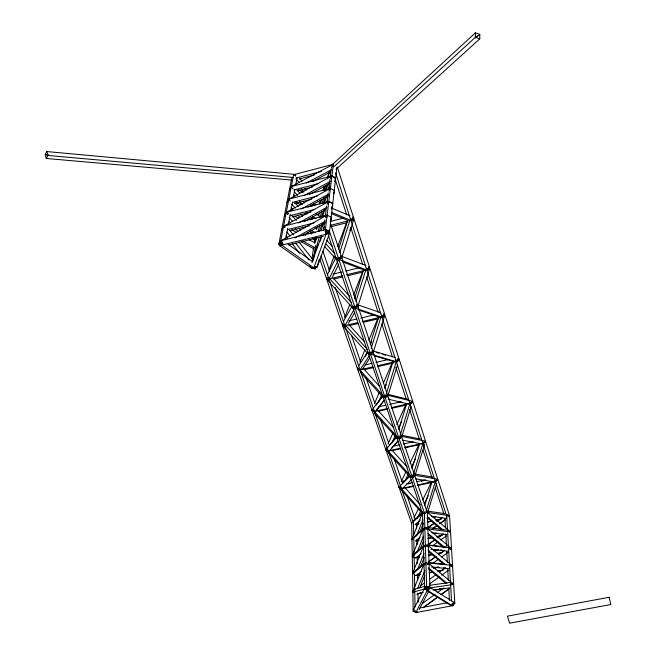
<?xml version="1.0" encoding="UTF-8"?>
<svg xmlns="http://www.w3.org/2000/svg" width="656" height="656" viewBox="0 0 656 656"><rect width="100%" height="100%" fill="white"/><g stroke="black" fill="none" stroke-linecap="round" stroke-linejoin="round"><path stroke-width="0.98" d="M335.987 169.322L479.766 38.843L479.79 34.35L475.411 32.8L332.42 164.541L332.33 166.419M333.74 166.919L475.387 37.302L475.411 32.8M328.23 233.823L329.542 231.617L336.905 167.173M327.688 232.404L327.918 230.477M281.736 242.884L279.956 245.902L312.051 268.509L313.814 267.82L326.196 233.897L325.392 229.518L333.338 164.262L293.626 174.701L280.342 242.859L281.9 245.024M326.721 229.534L325.688 234.299M323.572 230.33L324.876 219.744M327.057 202.015L328.18 192.946M325.36 215.84L326.565 206.017M328.664 189.059L329.853 179.457M312.543 267.853L314.995 269.058L315.257 267.033M330.239 176.513L331.255 168.649M313.699 258.464L315.438 245.377M316.241 239.358L316.504 237.357M312.01 258.964L313.511 247.853M314.47 240.809L314.88 237.8M450.483 549.712L450.787 547.94L427.089 528.072L426.08 529.482M427.351 546.973L427.671 545.161L450.787 547.94L449.786 549.359M427.942 564.775L428.261 562.922L451.812 565.374L450.795 566.825M285.745 238.94L287.713 228.247M288.443 224.27L290.272 214.348M290.969 210.56L292.543 202.048M397.946 358.34L397.265 362.03L371.411 354.412L372.116 350.632M293.437 197.218L294.88 189.453M295.815 184.525L297.135 177.587M383.678 313.707L382.956 317.471L356.003 308.328L356.749 304.474M281.285 245.639L278.784 244.401L291.748 178.063M352.789 216.939L352.026 220.867L331.305 212.298M368.647 266.574L367.901 270.42L339.833 259.801L340.612 255.865M312.682 259.809L319.16 237.62M321.128 230.863L323.383 223.147M320.235 241.195L321.645 236.349M323.334 230.543L324.466 226.664M319.283 259.235L317.037 266.959L315.495 266.336M330.255 221.539L331.1 218.645M322.121 203.221L323.925 197.382M326.327 189.584L328.123 183.746M319.989 217.587L321.784 211.749M324.482 202.991L326.573 196.185M328.795 188.879L329.697 185.951M314.716 242.244L316.217 237.374M318.012 231.527L319.808 225.68M322.506 216.915L324.9 209.125M327 202.343L327.598 200.392M334.954 181.466L335.552 179.514M333.535 193.955L334.134 192.011M331.501 209.141L332.707 205.246L331.6 208.026M398.7 429.532L406.507 404.235M398.036 436.888L399.479 437.437L410.32 402.349L412.304 402.759M401.784 436.789L411.099 406.654M412.025 468.45L419.553 444.063M414.986 475.657L424.621 444.465M323.908 190.478L325.417 185.615M327.836 177.825L329.64 171.987M384.695 388.459L393.133 361.251M384.055 395.781L385.523 396.306L396.7 360.275L398.758 360.833L377.626 365.777M387.901 395.798L397.552 364.72M424.67 505.743L432.05 481.955M425.4 513.582L435.756 480.225L437.577 480.43L417.38 485.128M427.548 512.73L436.666 483.365M338.594 249.264L347.409 221.097M339.775 252.593L349.837 220.441M354.527 298.751L363.358 270.616M355.995 301.243L366.081 269.132M370.271 343.842L378.774 316.676M371.14 348.402L381.185 316.299M381.497 315.323L384.514 316.315L372.961 353.215L369.918 352.297M322.883 190.15L324.244 186.288M327.311 177.596L329.353 171.798M311.936 262.474L321.514 236.103M278.784 244.401L280.866 240.76L325.392 229.518L329.525 233.429L317.11 267.263L313.814 267.82L281.629 245.114L280.866 240.76L327.123 215.152L331.173 217.218M328.886 270.206L334.183 255.988M337.709 246.508L346.876 221.867M349.82 230.256L350.886 227.419M319.751 204.057L321.555 199.358M324.81 190.904L327.344 184.336M318.365 215.849L319.472 213.003M323.162 203.499L325.737 196.857M334.872 181.532L335.601 179.654M316.52 229.297L317.611 226.509M321.251 217.218L324.154 209.781M344.597 317.758L349.787 304.523M353.494 295.069L362.391 272.379M333.437 194.037L334.183 192.142M314.626 243.319L316.856 237.677M319.447 231.101L322.416 223.581M316.856 247.246L317.98 244.426M330.403 220.875L331.157 218.997M412.091 538.715L422.603 512.393M416.511 535.87L422.915 519.872M419.709 532.492L423.473 523.103M412.378 555.566L423.095 528.875L424.407 529.818M417.191 551.95L423.497 536.296M420.037 549.515L423.374 541.241M412.665 573.032L423.596 545.972L424.932 546.956M417.569 569.408L423.997 553.533M420.471 566.891L424.252 557.567M417.569 588.481L424.908 570.499M419.758 587.768L424.768 575.492M359.89 361.94L364.957 349.656M368.852 340.218L378.594 316.61M365.474 356.577L367.04 352.797M370.566 344.302L371.739 341.464M374.437 403.686L379.266 392.591M383.284 383.342L392.936 361.144M378.463 402.226L381.694 394.822M384.924 387.425L386.138 384.646M377.307 409.77L378.52 407.007M385.498 398.479L387.032 395.101L411.779 401.152L410.271 404.457M387.967 444.038L393.042 432.894M396.847 424.53L406.146 404.088M391.607 443.505L395.429 435.141M398.823 427.704L401.8 421.201M399.447 439.504L400.947 436.232L424.735 441.029L423.62 443.423M412.706 478.38L414.182 475.206L437.126 479.036L436.035 481.365M401.259 481.66L405.621 472.451M409.984 463.234L418.717 444.809M402.702 482.595L403.579 480.758M405.342 480.225L408.409 473.78M411.476 467.326L415.42 459.036M408.532 477.486L409.418 475.641M358.406 370.074L358.963 368.926L384.055 396.634L383.416 397.7M327.295 275.044L335.667 257.89M413.952 517.855L418.372 508.843M422.784 499.831L431.172 482.701M417.142 518.297L420.685 511.09M424.235 503.874L428.229 495.764M420.348 515.362L422.161 511.688M425.998 589.08L427.261 586.521L428.548 587.817M332.166 277.595L338.43 264.991M425.186 588.875L426.4 586.513M427.835 591.122L429.467 587.973L453.271 584.504L451.959 583.422M427.261 586.521L424.801 587.735L413.255 610.014L415.781 612.614L416.412 612.524M426.392 590.203L427.318 588.424L427.261 586.423M419.151 609.572L428.909 590.892M291.1 179.998L46.281 158.473L45.174 154.595L46.822 151.569L294.913 174.389L295.561 176.062M46.281 158.473L47.945 155.456L46.822 151.569M286.893 202.606L288.845 199.137L331.854 175.997L335.626 177.956L331.854 175.997L291.28 186.55L289.362 189.969L291.28 186.55L333.346 164.262M343.318 321.735L351.878 306.385M284.319 215.873L286.303 212.347L330.345 188.42L334.207 190.412M342.375 323.449L344.441 326.532L354.494 308.697L352.887 306.319M348.492 323.318L354.765 312.264M281.621 229.797L283.654 226.213L328.771 201.466L332.723 203.491L328.771 201.466L286.311 212.347L287.804 214.405M331.387 167.674L332.854 165.115M330.353 178.588L331.854 175.997M328.812 191.06L330.345 188.42L288.845 199.137L290.313 201.138M327.106 204.319L328.361 202.179M279.956 245.902L281.629 245.114L282.523 243.597M325.843 217.333L327.131 215.152M314.995 269.058L315.839 267.64M372.838 411.591L373.444 410.607L398.069 437.757L397.38 438.659M337.75 258.243L336.758 259.809L324.515 246.361M327.992 278.095L327.049 279.579L352.969 308.254L353.969 306.811M424.973 586.267L414.904 589.219L412.944 592.261L424.793 588.875L426.302 586.513M358.627 365.925L367.827 351.624M357.553 367.606L359.57 370.656L369.91 354.757L368.344 352.403M362.563 369.123L369.689 358.225M343.933 324.72L342.981 326.081L368.418 354.265L369.418 352.944M427.212 564.414L428.261 562.922L452.878 583.479M426.63 546.612L427.671 545.161L451.812 565.374L449.991 564.914M425.129 563.233L412.665 573.877L414.658 571.187L423.842 563.717M424.588 545.48L412.378 556.386L413.747 557.526M412.378 556.386L414.33 553.771L424.088 545.431M413.05 538.248L412.091 539.519L424.071 528.4M375.855 405.228L382.932 395.888M386.63 450.934L387.261 450.098L411.378 476.723L410.672 477.486M375.437 411.599L384.309 400.021M376.921 409.885L383.457 401.365M423.514 547.145L425.359 544.775L424.334 512.188M413.608 572.508L414.412 571.868L412.591 574.164L413.173 611.171L415.601 612.187M414.412 571.868L412.591 574.164L411.673 523.48L357.512 368.943L319.816 259.136M424.022 564.923L425.908 562.536L429.106 563.922M412.878 592.311L414.731 589.99L414.444 573.877M387.917 451.205L385.843 449.499L387.852 446.998M425.359 544.775L428.499 546.153L425.359 544.775L426.654 586.521L424.711 588.924L422.521 513.541L328.361 235.447M413.173 611.171L414.436 609.613M415.42 610.728L415.773 612.614L452.853 605.644L454.813 603.299L449.557 515.788L337.332 167.157M389.754 444.817L396.732 436.798M385.843 449.499L396.593 437.167L398.733 438.913M391.255 448.548L397.651 441.291M388.614 451.771L398.094 441.029M399.816 488.408L400.472 487.695L424.047 513.869M402.374 483.201L409.852 475.616M411.337 479.741L401.775 489.294L399.069 487.072L409.926 476.092L412.009 477.806M448.425 516.83L449.557 515.788L446.621 514.476M413.624 520.675L422.341 512.672M411.747 523.152L422.612 513.205M475.321 37.892L477.593 35.826M476.01 37.802L479.79 34.35M415.117 524.677L420.225 520.06M411.378 476.723L413.936 474.427M414.01 536.977L423.579 528.416M415.519 541.093L419.955 537.19M425.301 441.299L422.899 443.39L446.982 516.912M413.305 555.091L414.092 554.41L414.354 568.957M384.055 396.634L385.416 395.478M415.871 558.026L421.144 553.59M426.654 586.521L429.934 587.924L427.327 512.566L387.663 395.437L385.072 397.528L382.53 396.585L385.08 397.552L387.663 395.437L330.394 223.458M335.618 172.905L396.24 361.497L398.823 359.48L396.24 361.497L422.899 443.39L425.211 442.529L423.317 442.218L412.755 476.42L414.682 476.633M416.232 575.583L421.611 571.286M422.456 603.422L434.862 594.467M437.265 592.671L443.94 587.883M424.637 606.546L436.97 597.567M441.078 594.574L449.303 588.588M423.022 607.776L437.872 596.976M441.168 594.582L449.417 588.58M420.521 585.841L424.67 582.848M429.606 579.314L436.265 574.517M439.52 572.196L445.375 567.973M429.262 584.135L439.233 576.96M441.718 575.164L448.343 570.392M433.132 563.061L438.151 559.42M441.431 557.141L448.13 552.295M428.557 561.79L436.051 556.46M438.544 554.681L444.374 550.532M428.548 561.872L435.19 557.141M438.511 554.779L442.661 551.819M428.319 544.357L435.018 539.634M437.527 537.863L443.39 533.722M429.172 543.89L435.018 539.765M438.356 537.403L441.693 535.042M432.484 545.784L437.905 542.061M440.652 540.003L446.367 535.96M427.72 527.76L434.297 523.135M436.757 521.405L442.505 517.363M427.745 527.916L434.297 523.308M437.577 521.003L440.848 518.699M433.042 528.285L437.142 525.39M439.61 523.66L445.35 519.609M433.042 528.441L437.142 525.554M439.594 523.824L445.326 519.782M350.903 220.195L353.764 218.268L350.894 220.178L330.542 225.336M287.271 214.2L288.788 213.356M295.044 237.964L325.286 221.162M302.449 235.619L325.491 222.81M280.342 242.859L282.113 241.875M298.595 222.917L326.901 207.345M304.187 221.621L325.343 209.969M307.976 207.116L328.574 195.873M301.383 208.92L328.344 194.225M303.826 195.709L330.706 181.204M309.509 194.438L330.042 183.336M306.196 183.147L331.247 169.838M312.756 181.458L330.591 171.962M417.405 611.769L415.781 612.614L429.065 586.915L453.977 602.306L452.328 605.709L427.376 590.334L424.801 587.735M359.57 370.656L361.062 369.894M344.441 326.532L346.753 325.392M314.003 267.451L311.485 268.329L309.616 265.951M412.296 402.776L391.173 407.712M416.806 594.18L423.243 592.393M296.25 178.006L321.456 171.405M299.407 178.916L314.265 175.029M293.954 189.953L318.726 183.524M297.086 190.871L312.887 186.78M292.527 202.384L317.25 196.021M294.7 203.549L311.452 199.244M290.001 215.709L314.716 209.395M292.215 216.857L310.928 212.085M284.671 227.624L283.654 226.213L327.131 215.152M287.361 229.69L314.068 222.917M289.616 230.822L309.32 225.828M330.321 221.449L343.236 218.194M281.621 245.114L329.525 233.429M288.87 244.975L323.408 236.291M331.009 226.714L346.868 222.728M333.1 274.126L341.842 272.002M345.72 271.059L359.316 267.755M342.522 275.717L328.91 279.013L326.409 278.324M346.409 274.774L368.631 269.493M333.863 279.079L342.809 276.906M347.778 275.7L362.694 272.092M349.041 320.833L356.839 318.988M360.743 318.07L374.387 314.855M387.237 408.598L374.428 411.46L344.835 325.606L342.35 324.843L344.835 325.597L357.52 322.645M362.399 321.506L384.523 316.331M348.648 325.794L358.373 323.506M363.235 322.367L378.791 318.709M365.187 364.875L372.042 363.301M375.962 362.399L387.712 359.701M372.723 366.901L359.988 369.82L357.512 368.943L359.988 369.828L358.766 368.705M364.703 369.615L373.502 367.598M377.405 366.704L394.018 362.899M378.676 406.818L385.572 405.277M389.508 404.391L401.316 401.743M378.118 411.345L386.958 409.369M391.87 408.27L406.597 404.982M393.493 446.137L399.438 444.834M403.391 443.973L413.288 441.808M413.378 522.717L388.221 450.951L385.794 449.909L388.221 450.943L400.111 448.327M405.064 447.244L422.899 443.358M390.878 450.893L400.759 448.745M404.703 447.884L419.52 444.653M406.736 483.808L412.714 482.537M416.699 481.693L425.678 479.79M408.335 483.898L410.32 483.48M421.259 481.16L423.251 480.741M413.387 485.973L401.415 488.499L399.012 487.433L401.415 488.531L400.234 487.392M405.023 488.162L413.977 486.268M417.954 485.424L433.878 482.062M427.072 518.445L429.032 518.043M432.935 517.248L435.871 516.657M415.994 524.201L418.93 523.611M427.728 521.823L431.64 521.028M435.551 520.241L441.422 519.052M416.568 524.382L418.52 523.988M427.302 522.209L432.173 521.217M437.052 520.233L439.003 519.839M433.657 533.566L436.642 532.967M416.421 540.618L418.405 540.216M428.36 538.223L432.337 537.428M436.322 536.624L442.292 535.427M416.011 540.946L418.987 540.355M427.917 538.56L432.878 537.567M436.847 536.772L439.823 536.173M433.772 550.499L438.692 549.523M433.337 550.802L436.281 550.212M414.756 557.936L419.684 556.96M428.548 555.206L432.493 554.427M437.413 553.451L442.341 552.475M417.331 557.625L419.291 557.239M429.114 555.296L433.042 554.517M437.954 553.541L440.898 552.959M433.468 568.137L438.479 567.153M434.026 568.186L436.027 567.801M415.092 575.476L420.111 574.492M429.147 572.729L432.156 572.147M438.183 570.966L443.202 569.99M417.708 575.115L419.709 574.722M429.721 572.77L432.722 572.18M437.724 571.204L442.734 570.228M434.338 590.047L437.331 589.473M439.315 589.096L441.308 588.711M419.028 593.081L421.013 592.704M434.903 590.031L441.857 588.703M420.004 607.899L447.638 602.667M325.811 217.234L327.287 216.988M433.796 590.236L449.68 587.858M429.787 585.308L449.647 582.471M324.892 231.166L326.557 230.937L327.032 233.561M452.738 603.668L452.853 605.652L452.328 605.718L451.959 603.815M350.919 220.195L352.789 219.965M45.174 154.595L48.224 154.873M46.551 155.021L48.593 155.21M47.945 155.456L293.15 177.464M436.658 567.104L439.602 567.399M443.538 567.793L445.498 567.989M431.541 567.014L449.221 568.793M428.458 562.536L446.129 564.381M435.412 549.425L438.429 549.777M440.438 550.015L443.456 550.368M431.058 549.252L448.163 551.245M427.991 544.882L448.097 547.309M431.796 532.762L446.613 534.714M427.023 527.367L446.761 530.056M431.402 516.305L446.597 518.461M427.556 511.114L444.76 513.632M426.769 512.352L449.032 515.583M399.479 437.437L401.488 437.765M415.699 478.872L435.674 482.135M414.887 474.042L432.845 477.068M398.135 438.077L400.119 438.47M402.423 440.094L423.251 444.219M401.611 435.215L420.439 439.036M385.523 396.306L387.606 396.765M388.467 399.201L409.278 404.219M387.671 394.281L408.458 399.389M374.437 355.88L394.551 361.792M373.075 350.919L395.076 357.479M376.093 352.411L378.963 353.264M382.792 354.404L385.662 355.265M354.47 306.106L357.627 307.156L369.517 269.288L366.384 268.156M358.078 309.853L379.258 317.02M357.709 304.802L380.792 312.715M475.387 37.302L479.766 38.843M338.25 257.464L341.514 258.644L353.691 219.752L350.443 218.489M342.686 261.933L364.203 270.059M341.546 256.217L365.843 265.508M331.337 213.602L347.344 220.211M331.149 207.903L349.968 215.767M453.206 602.61L454.813 603.299M426.351 589.629L427.991 590.326L427.925 588.325M453.698 584.455L450.533 583.094L451.533 600.929M451.074 565.669L452.624 566.349M448.532 547.563L451.582 548.908L448.532 547.571L449.516 564.996M283.654 226.213L285.278 227.025M286.303 212.347L287.894 213.143M325.392 229.526L329.542 231.617M293.626 174.693L295.848 175.833M302.736 240.883L314.257 247.41M301.342 241.777L313.724 248.788M291.879 229.789L296.307 232.306M309.583 239.866L314.896 242.892M309.394 231.101L312.945 233.142M310.977 230.297L315.298 232.79M295.2 216.39L298.652 218.382M315.052 227.878L316.782 228.878M304.441 213.651L306.172 214.66M311.37 217.702L313.101 218.71M305.762 212.675L307.492 213.692M312.699 216.734L316.176 218.768M295.963 202.22L300.3 204.762M315.897 213.938L319.357 215.972M312.199 204.287L314.814 205.836M313.478 203.286L316.094 204.836M298.357 189.674L302.711 192.282M317.52 201.121L320.136 202.679M428.155 591.515L450.467 605.258M427.318 588.424L429.04 589.482M287.976 244.237L312.691 261.711M424.793 588.875L426.318 589.998M425.473 564.75L424.112 563.742L412.96 591.163L414.297 592.188M447.753 530.187L450.032 531.901L427.335 528.843L425.81 527.686M384.769 397.88L382.579 396.093L372.009 410.049L374.133 411.788M428.466 567.825L446.949 583.25M428.704 569.113L445.604 583.209M427.942 550.023L445.096 564.373M428.229 551.384L443.784 564.39M426.531 511.59L449.786 531.139M427.646 516.961L443.169 529.999M427.195 517.764L441.127 529.466M428.122 533.467L444.965 547.571M428.409 534.853L443.669 547.645M427.474 586.292L429.467 587.973M425.851 589.432L427.171 590.556M373.223 410.353L374.42 411.476L371.977 410.517L374.437 411.492L388.221 450.943M387.032 449.811L388.204 450.934M299.374 178.235L302.104 181.187M319.857 200.375L321.219 201.851M295.872 178.981L299.292 182.68M304.769 188.6L306.131 190.076M301.293 188.969L304.023 191.929M297.094 190.101L299.817 193.069M310.723 204.934L312.084 206.419M294.208 191.659L297.619 195.381M303.08 201.326L304.45 202.811M293.462 195.021L294.823 196.505M299.579 201.695L302.301 204.664M294.724 202.688L298.127 206.402M309.017 218.284L310.378 219.768M291.772 204.319L295.184 208.042M300.637 213.995L302.678 216.226M291.002 207.698L293.035 209.92M297.791 215.119L299.833 217.349M291.584 215.16L296.348 220.367M302.473 227.066L303.835 228.55M307.229 232.273L308.591 233.757M312.674 238.226L315.397 241.203M289.239 217.603L292.642 221.334M298.783 228.05L300.825 230.289M304.228 234.02L305.598 235.512M309.001 239.235L310.362 240.727M326.631 240.178L332.075 246.156M325.975 243.975L334.839 253.708M289.116 221.753L290.477 223.237M295.225 228.444L297.947 231.42M376.782 409.09L393.182 427.163M333.822 278.784L349.533 296.143M329.148 278.103L351.05 302.309M363.744 368.893L379.332 386.097M360.431 372.313L382.735 396.954M374.207 413.091L396.7 437.905M391.845 450.049L407.245 467.039M387.999 452.451L409.984 476.723M349.599 325.343L364.351 341.661M345.081 324.786L367.229 349.32M404.99 487.695L420.471 504.874M400.488 489.155L422.653 513.763M289.657 230.158L293.412 234.914M299.038 242.048L313.42 260.268M286.885 232.019L290.018 235.988M295.651 243.146L308.796 259.833M285.918 235.807L287.787 238.185M292.15 243.745L299.636 253.257M291.289 186.542L293.068 188.994M280.858 240.76L282.957 243.663M336.659 257.783L338.291 260.186L328.525 279.973L326.942 277.636M394.026 458.495L402.768 483.546M380.3 419.036L388.664 443.087M407.081 495.928L415.346 519.675M300.013 201.827L301.006 204.68M365.941 377.471L374.953 403.604M301.58 188.969L302.892 192.782M311.42 217.538L312.076 219.44M310.247 231.314L311.239 234.192M321.005 255.889L344.835 325.597M385.08 397.552L424.662 513.755M322.883 251.076L329.763 271.256M335.282 287.484L345.294 316.963M351.477 335.142L360.636 362.022M385.072 397.528L329.05 230.231M435.379 487.949L443.899 513.869M422.94 450.131L432.214 478.331M409.565 409.385L419.422 439.446M334.822 178.268L346.696 214.848M395.847 367.327L406.097 398.782M381.817 323.884L392.427 356.782M350.755 227.427L362.637 264.302M366.671 276.824L378.086 312.313M452.484 603.758L452.853 605.644M395.896 359.709L396.249 361.513M446.679 515.501L447.515 529.761M447.687 532.746L448.474 546.579M449.573 565.997L450.475 582.085M444.957 518.781L445.481 527.957M447.745 569.334L448.343 580.404M448.77 588.407L449.417 600.306M446.793 551.811L447.376 562.471M445.818 534.05L446.474 545.915M416.371 523.545L416.503 528.662M416.798 539.872L416.904 544.833M413.419 522.258L413.698 534.517M417.544 574.213L417.675 580.257M417.954 593.327L418.134 602.257M417.167 556.706L417.314 563.504M413.772 537.567L414.051 552.426M414.731 589.99L415.027 606.849M413.19 538.322L412.025 539.839L413.19 538.33M424.826 527.686L423.013 530.04L424.826 527.686L427.138 528.711L424.826 527.686M414.092 554.402L412.304 556.69L414.092 554.41M437.667 479.265L435.338 481.356L437.667 479.265M414.756 475.444L412.337 477.576L409.852 476.477L412.337 477.576L414.756 475.444M401.554 436.511L399.053 438.643L396.536 437.601L399.053 438.643L401.554 436.511M412.378 401.48L409.893 403.563L412.378 401.48M373.026 351.805L370.345 353.871L367.778 353.018L370.345 353.871L373.026 351.805M384.58 314.905L381.915 316.897L384.58 314.905M357.692 305.704L354.912 307.721L352.321 306.992L354.912 307.721L357.692 305.704M369.582 267.837L366.819 269.788L369.582 267.837M341.587 257.16L338.701 259.136L336.093 258.521L338.701 259.136L341.587 257.16M609.137 597.288L507.432 616.156L509.581 623.2L610.826 604.529L609.137 597.288M450.574 532.098L447.581 530.778L450.574 532.098"/></g></svg>
